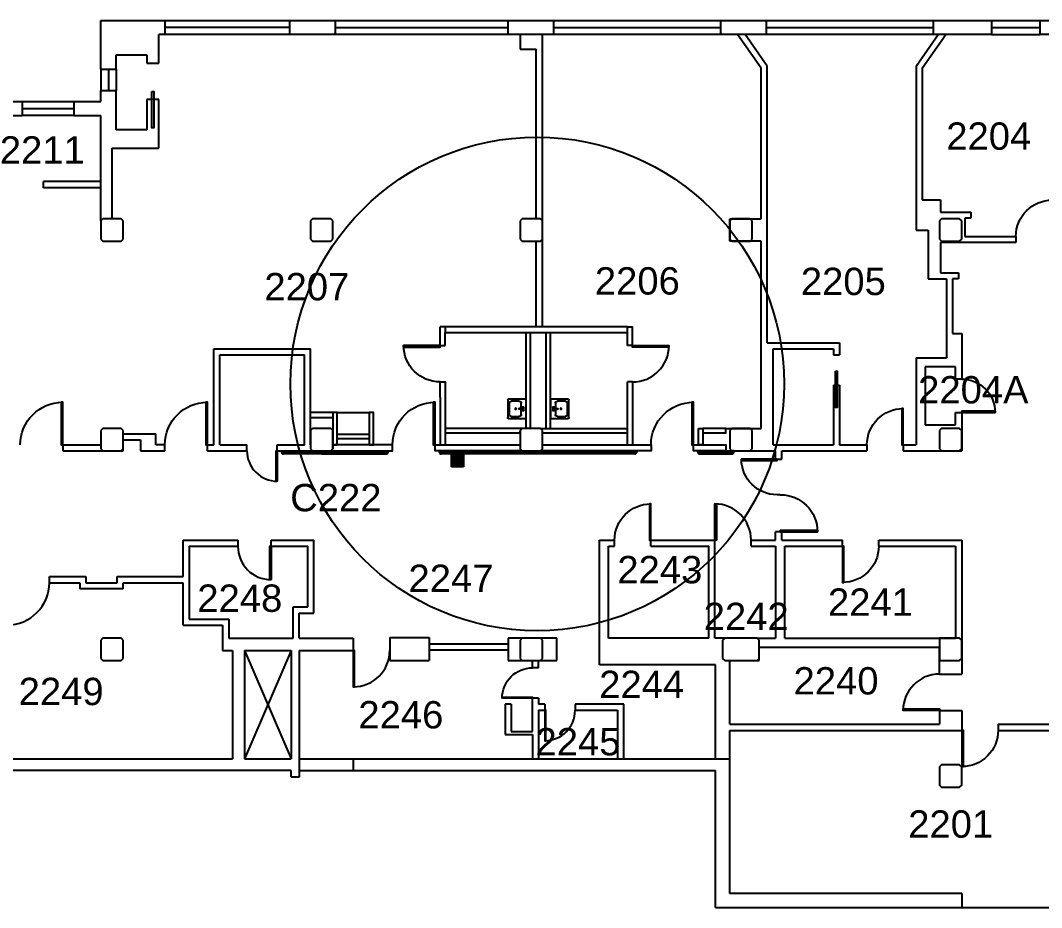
# Model space of a CAD drawing. Header units: inches. Extents: x -281 to 5521, y -151 to 3105.
# Drawn here: x 1884 to 2892, y 1474 to 2350 of the extents above; entities that cross this region are included whole.
import ezdxf

# ---------------------------------------------------------------- set-up
doc = ezdxf.new("R2010")
doc.units = ezdxf.units.IN
doc.header["$LTSCALE"] = 48
doc.header["$MEASUREMENT"] = 0
doc.layers.get('0').update_dxf_attribs({"linetype": 'CONTINUOUS'})
for name, color, linetype in [('A-ANNO-RNUM', 4, 'CONTINUOUS'), ('A-Cols-Exst', 43, 'CONTINUOUS'), ('A-DOOR', 2, 'CONTINUOUS'), ('A-FLOR-HRAL', 1, 'CONTINUOUS'), ('A-FLOR-PFIX', 2, 'CONTINUOUS'), ('A-GLAZ', 2, 'CONTINUOUS'), ('A-GLAZ-SILL', 1, 'CONTINUOUS'), ('A-SHAFT', 1, 'CONTINUOUS'), ('A-WALL-FULL', 6, 'CONTINUOUS'), ('A-Wall-New', 3, 'CONTINUOUS'), ('S-COLS', 5, 'CONTINUOUS'), ('X-MEDGAS', 5, 'CONTINUOUS')]:
    doc.layers.add(name, color=color, linetype=linetype)
doc.styles.add('ARIAL', font='arial.ttf')

# ---------------------------------------------------------------- blocks, each defined once
blk = doc.blocks.new('FIREPULL')
at = {"layer": 'X-MEDGAS'}
for p, q in [((-5.9, 0), (-5.9, 11.8)), ((-5.9, 11.8), (5.9, 11.8)), ((-5.9, 0), (-5.9, 11.8)), ((-5.9, 0), (-5.9, 11.8)), ((-5.8, 0), (-5.8, 11.8)), ((-5.8, 0), (-5.8, 11.8)), ((-5.8, 0), (-5.8, 11.8)), ((-5.7, 0), (-5.7, 11.8)), ((-5.7, 0), (-5.7, 11.8)), ((-5.7, 0), (-5.7, 11.8)), ((-5.7, 0), (-5.7, 11.8)), ((-5.6, 0), (-5.6, 11.8)), ((-5.6, 0), (-5.6, 11.8)), ((-5.6, 0), (-5.6, 11.8)), ((-5.5, 0), (-5.5, 11.8)), ((-5.5, 0), (-5.5, 11.8)), ((-5.5, 0), (-5.5, 11.8)), ((-5.4, 0), (-5.4, 11.8)), ((-5.4, 0), (-5.4, 11.8)), ((-5.4, 0), (-5.4, 11.8)), ((-5.3, 0), (-5.3, 11.8)), ((-5.3, 0), (-5.3, 11.8)), ((-5.3, 0), (-5.3, 11.8)), ((-5.2, 0), (-5.2, 11.8)), ((-5.2, 0), (-5.2, 11.8)), ((-5.2, 0), (-5.2, 11.8)), ((-5.2, 0), (-5.2, 11.8)), ((-5.1, 0), (-5.1, 11.8)), ((-5.1, 0), (-5.1, 11.8)), ((-5.1, 0), (-5.1, 11.8)), ((-5, 0), (-5, 11.8)), ((-5, 0), (-5, 11.8)), ((-5, 0), (-5, 11.8)), ((-4.9, 0), (-4.9, 11.8)), ((-4.9, 0), (-4.9, 11.8)), ((-4.9, 0), (-4.9, 11.8)), ((-4.8, 0), (-4.8, 11.8)), ((-4.8, 0), (-4.8, 11.8)), ((-4.8, 0), (-4.8, 11.8)), ((-4.7, 0), (-4.7, 11.8)), ((-4.7, 0), (-4.7, 11.8)), ((-4.7, 0), (-4.7, 11.8)), ((-4.7, 0), (-4.7, 11.8)), ((-4.6, 0), (-4.6, 11.8)), ((-4.6, 0), (-4.6, 11.8)), ((-4.6, 0), (-4.6, 11.8)), ((-4.5, 0), (-4.5, 11.8)), ((-4.5, 0), (-4.5, 11.8)), ((-4.5, 0), (-4.5, 11.8)), ((-4.4, 0), (-4.4, 11.8)), ((-4.4, 0), (-4.4, 11.8)), ((-4.4, 0), (-4.4, 11.8)), ((-4.3, 0), (-4.3, 11.8)), ((-4.3, 0), (-4.3, 11.8)), ((-4.3, 0), (-4.3, 11.8)), ((-4.2, 0), (-4.2, 11.8)), ((-4.2, 0), (-4.2, 11.8)), ((-4.2, 0), (-4.2, 11.8)), ((-4.2, 0), (-4.2, 11.8)), ((-4.1, 0), (-4.1, 11.8)), ((-4.1, 0), (-4.1, 11.8)), ((-4.1, 0), (-4.1, 11.8)), ((-4, 0), (-4, 11.8)), ((-4, 0), (-4, 11.8)), ((-4, 0), (-4, 11.8)), ((-3.9, 0), (-3.9, 11.8)), ((-3.9, 0), (-3.9, 11.8)), ((-3.9, 0), (-3.9, 11.8)), ((-3.8, 0), (-3.8, 11.8)), ((-3.8, 0), (-3.8, 11.8)), ((-3.8, 0), (-3.8, 11.8)), ((-3.7, 0), (-3.7, 11.8)), ((-3.7, 0), (-3.7, 11.8)), ((-3.7, 0), (-3.7, 11.8)), ((-3.7, 0), (-3.7, 11.8)), ((-3.6, 0), (-3.6, 11.8)), ((-3.6, 0), (-3.6, 11.8)), ((-3.6, 0), (-3.6, 11.8)), ((-3.5, 0), (-3.5, 11.8)), ((-3.5, 0), (-3.5, 11.8)), ((-3.5, 0), (-3.5, 11.8)), ((-3.4, 0), (-3.4, 11.8)), ((-3.4, 0), (-3.4, 11.8)), ((-3.4, 0), (-3.4, 11.8)), ((-3.3, 0), (-3.3, 11.8)), ((-3.3, 0), (-3.3, 11.8)), ((-3.3, 0), (-3.3, 11.8)), ((-3.2, 0), (-3.2, 11.8)), ((-3.2, 0), (-3.2, 11.8)), ((-3.2, 0), (-3.2, 11.8)), ((-3.2, 0), (-3.2, 11.8)), ((-3.1, 0), (-3.1, 11.8)), ((-3.1, 0), (-3.1, 11.8)), ((-3.1, 0), (-3.1, 11.8)), ((-3, 0), (-3, 11.8)), ((-3, 0), (-3, 11.8)), ((-3, 0), (-3, 11.8)), ((-2.9, 0), (-2.9, 11.8)), ((-2.9, 0), (-2.9, 11.8)), ((-2.9, 0), (-2.9, 11.8)), ((-2.8, 0), (-2.8, 11.8)), ((-2.8, 0), (-2.8, 11.8)), ((-2.8, 0), (-2.8, 11.8)), ((-2.7, 0), (-2.7, 11.8)), ((-2.7, 0), (-2.7, 11.8)), ((-2.7, 0), (-2.7, 11.8)), ((-2.7, 0), (-2.7, 11.8)), ((-2.6, 0), (-2.6, 11.8)), ((-2.6, 0), (-2.6, 11.8)), ((-2.6, 0), (-2.6, 11.8)), ((-2.5, 0), (-2.5, 11.8)), ((-2.5, 0), (-2.5, 11.8)), ((-2.5, 0), (-2.5, 11.8)), ((-2.4, 0), (-2.4, 11.8)), ((-2.4, 0), (-2.4, 11.8)), ((-2.4, 0), (-2.4, 11.8)), ((-2.3, 0), (-2.3, 11.8)), ((-2.3, 0), (-2.3, 11.8)), ((-2.3, 0), (-2.3, 11.8)), ((-2.2, 0), (-2.2, 11.8)), ((-2.2, 0), (-2.2, 11.8)), ((-2.2, 0), (-2.2, 11.8)), ((-2.2, 0), (-2.2, 11.8)), ((-2.1, 0), (-2.1, 11.8)), ((-2.1, 0), (-2.1, 11.8)), ((-2.1, 0), (-2.1, 11.8)), ((-2, 0), (-2, 11.8)), ((-2, 0), (-2, 11.8)), ((-2, 0), (-2, 11.8)), ((-1.9, 0), (-1.9, 11.8)), ((-1.9, 0), (-1.9, 11.8)), ((-1.9, 0), (-1.9, 11.8)), ((-1.8, 0), (-1.8, 11.8)), ((-1.8, 0), (-1.8, 11.8)), ((-1.8, 0), (-1.8, 11.8)), ((-1.7, 0), (-1.7, 11.8)), ((-1.7, 0), (-1.7, 11.8)), ((-1.7, 0), (-1.7, 11.8)), ((-1.7, 0), (-1.7, 11.8)), ((-1.6, 0), (-1.6, 11.8)), ((-1.6, 0), (-1.6, 11.8)), ((-1.6, 0), (-1.6, 11.8)), ((-1.5, 0), (-1.5, 11.8)), ((-1.5, 0), (-1.5, 11.8)), ((-1.5, 0), (-1.5, 11.8)), ((-1.4, 0), (-1.4, 11.8)), ((-1.4, 0), (-1.4, 11.8)), ((-1.4, 0), (-1.4, 11.8)), ((-1.3, 0), (-1.3, 11.8)), ((-1.3, 0), (-1.3, 11.8)), ((-1.3, 0), (-1.3, 11.8)), ((-1.2, 0), (-1.2, 11.8)), ((-1.2, 0), (-1.2, 11.8)), ((-1.2, 0), (-1.2, 11.8)), ((-1.2, 0), (-1.2, 11.8)), ((-1.1, 0), (-1.1, 11.8)), ((-1.1, 0), (-1.1, 11.8)), ((-1.1, 0), (-1.1, 11.8)), ((-1, 0), (-1, 11.8)), ((-1, 0), (-1, 11.8)), ((-1, 0), (-1, 11.8)), ((-0.9, 0), (-0.9, 11.8)), ((-0.9, 0), (-0.9, 11.8)), ((-0.9, 0), (-0.9, 11.8)), ((-0.8, 0), (-0.8, 11.8)), ((-0.8, 0), (-0.8, 11.8)), ((-0.8, 0), (-0.8, 11.8)), ((-0.7, 0), (-0.7, 11.8)), ((-0.7, 0), (-0.7, 11.8)), ((-0.7, 0), (-0.7, 11.8)), ((-0.7, 0), (-0.7, 11.8)), ((-0.6, 0), (-0.6, 11.8)), ((-0.6, 0), (-0.6, 11.8)), ((-0.6, 0), (-0.6, 11.8)), ((-0.5, 0), (-0.5, 11.8)), ((-0.5, 0), (-0.5, 11.8)), ((-0.5, 0), (-0.5, 11.8)), ((-0.4, 0), (-0.4, 11.8)), ((-0.4, 0), (-0.4, 11.8)), ((-0.4, 0), (-0.4, 11.8)), ((-0.3, 0), (-0.3, 11.8)), ((-0.3, 0), (-0.3, 11.8)), ((-0.3, 0), (-0.3, 11.8)), ((-0.2, 0), (-0.2, 11.8)), ((-0.2, 0), (-0.2, 11.8)), ((-0.2, 0), (-0.2, 11.8)), ((-0.2, 0), (-0.2, 11.8)), ((-0.1, 0), (-0.1, 11.8)), ((-0.1, 0), (-0.1, 11.8)), ((-0.1, 0), (-0.1, 11.8)), ((0, 0), (0, 11.8)), ((0, 0), (0, 11.8)), ((0, 0), (0, 11.8)), ((0.1, 0), (0.1, 11.8)), ((0.1, 0), (0.1, 11.8)), ((0.1, 0), (0.1, 11.8)), ((0.2, 0), (0.2, 11.8)), ((0.2, 0), (0.2, 11.8)), ((0.2, 0), (0.2, 11.8)), ((0.3, 0), (0.3, 11.8)), ((0.3, 0), (0.3, 11.8)), ((0.3, 0), (0.3, 11.8)), ((0.3, 0), (0.3, 11.8)), ((0.4, 0), (0.4, 11.8)), ((0.4, 0), (0.4, 11.8)), ((0.4, 0), (0.4, 11.8)), ((0.5, 0), (0.5, 11.8)), ((0.5, 0), (0.5, 11.8)), ((0.5, 0), (0.5, 11.8)), ((0.6, 0), (0.6, 11.8)), ((0.6, 0), (0.6, 11.8)), ((0.6, 0), (0.6, 11.8)), ((0.7, 0), (0.7, 11.8)), ((0.7, 0), (0.7, 11.8)), ((0.7, 0), (0.7, 11.8)), ((0.8, 0), (0.8, 11.8)), ((0.8, 0), (0.8, 11.8)), ((0.8, 0), (0.8, 11.8)), ((0.8, 0), (0.8, 11.8)), ((0.9, 0), (0.9, 11.8)), ((0.9, 0), (0.9, 11.8)), ((0.9, 0), (0.9, 11.8)), ((1, 0), (1, 11.8)), ((1, 0), (1, 11.8)), ((1, 0), (1, 11.8)), ((1.1, 0), (1.1, 11.8)), ((1.1, 0), (1.1, 11.8)), ((1.1, 0), (1.1, 11.8)), ((1.2, 0), (1.2, 11.8)), ((1.2, 0), (1.2, 11.8)), ((1.2, 0), (1.2, 11.8)), ((1.3, 0), (1.3, 11.8)), ((1.3, 0), (1.3, 11.8)), ((1.3, 0), (1.3, 11.8)), ((1.3, 0), (1.3, 11.8)), ((1.4, 0), (1.4, 11.8)), ((1.4, 0), (1.4, 11.8)), ((1.4, 0), (1.4, 11.8)), ((1.5, 0), (1.5, 11.8)), ((1.5, 0), (1.5, 11.8)), ((1.5, 0), (1.5, 11.8)), ((1.6, 0), (1.6, 11.8)), ((1.6, 0), (1.6, 11.8)), ((1.6, 0), (1.6, 11.8)), ((1.7, 0), (1.7, 11.8)), ((1.7, 0), (1.7, 11.8)), ((1.7, 0), (1.7, 11.8)), ((1.8, 0), (1.8, 11.8)), ((1.8, 0), (1.8, 11.8)), ((1.8, 0), (1.8, 11.8)), ((1.8, 0), (1.8, 11.8)), ((1.9, 0), (1.9, 11.8)), ((1.9, 0), (1.9, 11.8)), ((1.9, 0), (1.9, 11.8)), ((2, 0), (2, 11.8)), ((2, 0), (2, 11.8)), ((2, 0), (2, 11.8)), ((2.1, 0), (2.1, 11.8)), ((2.1, 0), (2.1, 11.8)), ((2.1, 0), (2.1, 11.8)), ((2.2, 0), (2.2, 11.8)), ((2.2, 0), (2.2, 11.8)), ((2.2, 0), (2.2, 11.8)), ((2.3, 0), (2.3, 11.8)), ((2.3, 0), (2.3, 11.8)), ((2.3, 0), (2.3, 11.8)), ((2.3, 0), (2.3, 11.8)), ((2.4, 0), (2.4, 11.8)), ((2.4, 0), (2.4, 11.8)), ((2.4, 0), (2.4, 11.8)), ((2.5, 0), (2.5, 11.8)), ((2.5, 0), (2.5, 11.8)), ((2.5, 0), (2.5, 11.8)), ((2.6, 0), (2.6, 11.8)), ((2.6, 0), (2.6, 11.8)), ((2.6, 0), (2.6, 11.8)), ((2.7, 0), (2.7, 11.8)), ((2.7, 0), (2.7, 11.8)), ((2.7, 0), (2.7, 11.8)), ((2.8, 0), (2.8, 11.8)), ((2.8, 0), (2.8, 11.8)), ((2.8, 0), (2.8, 11.8)), ((2.8, 0), (2.8, 11.8)), ((2.9, 0), (2.9, 11.8)), ((2.9, 0), (2.9, 11.8)), ((2.9, 0), (2.9, 11.8)), ((3, 0), (3, 11.8)), ((3, 0), (3, 11.8)), ((3, 0), (3, 11.8)), ((3.1, 0), (3.1, 11.8)), ((3.1, 0), (3.1, 11.8)), ((3.1, 0), (3.1, 11.8)), ((3.2, 0), (3.2, 11.8)), ((3.2, 0), (3.2, 11.8)), ((3.2, 0), (3.2, 11.8)), ((3.3, 0), (3.3, 11.8)), ((3.3, 0), (3.3, 11.8)), ((3.3, 0), (3.3, 11.8)), ((3.3, 0), (3.3, 11.8)), ((3.4, 0), (3.4, 11.8)), ((3.4, 0), (3.4, 11.8)), ((3.4, 0), (3.4, 11.8)), ((3.5, 0), (3.5, 11.8)), ((3.5, 0), (3.5, 11.8)), ((3.5, 0), (3.5, 11.8)), ((3.6, 0), (3.6, 11.8)), ((3.6, 0), (3.6, 11.8)), ((3.6, 0), (3.6, 11.8)), ((3.7, 0), (3.7, 11.8)), ((3.7, 0), (3.7, 11.8)), ((3.7, 0), (3.7, 11.8)), ((3.8, 0), (3.8, 11.8)), ((3.8, 0), (3.8, 11.8)), ((3.8, 0), (3.8, 11.8)), ((3.8, 0), (3.8, 11.8)), ((3.9, 0), (3.9, 11.8)), ((3.9, 0), (3.9, 11.8)), ((3.9, 0), (3.9, 11.8)), ((4, 0), (4, 11.8)), ((4, 0), (4, 11.8)), ((4, 0), (4, 11.8)), ((4.1, 0), (4.1, 11.8)), ((4.1, 0), (4.1, 11.8)), ((4.1, 0), (4.1, 11.8)), ((4.2, 0), (4.2, 11.8)), ((4.2, 0), (4.2, 11.8)), ((4.2, 0), (4.2, 11.8)), ((4.3, 0), (4.3, 11.8)), ((4.3, 0), (4.3, 11.8)), ((4.3, 0), (4.3, 11.8)), ((4.3, 0), (4.3, 11.8)), ((4.4, 0), (4.4, 11.8)), ((4.4, 0), (4.4, 11.8)), ((4.4, 0), (4.4, 11.8)), ((4.5, 0), (4.5, 11.8)), ((4.5, 0), (4.5, 11.8)), ((4.5, 0), (4.5, 11.8)), ((4.6, 0), (4.6, 11.8)), ((4.6, 0), (4.6, 11.8)), ((4.6, 0), (4.6, 11.8)), ((4.7, 0), (4.7, 11.8)), ((4.7, 0), (4.7, 11.8)), ((4.7, 0), (4.7, 11.8)), ((4.8, 0), (4.8, 11.8)), ((4.8, 0), (4.8, 11.8)), ((4.8, 0), (4.8, 11.8)), ((4.8, 0), (4.8, 11.8)), ((4.9, 0), (4.9, 11.8)), ((4.9, 0), (4.9, 11.8)), ((4.9, 0), (4.9, 11.8)), ((5, 0), (5, 11.8)), ((5, 0), (5, 11.8)), ((5, 0), (5, 11.8)), ((5.1, 0), (5.1, 11.8)), ((5.1, 0), (5.1, 11.8)), ((5.1, 0), (5.1, 11.8)), ((5.2, 0), (5.2, 11.8)), ((5.2, 0), (5.2, 11.8)), ((5.2, 0), (5.2, 11.8)), ((5.3, 0), (5.3, 11.8)), ((5.3, 0), (5.3, 11.8)), ((5.3, 0), (5.3, 11.8)), ((5.3, 0), (5.3, 11.8)), ((5.4, 0), (5.4, 11.8)), ((5.4, 0), (5.4, 11.8)), ((5.4, 0), (5.4, 11.8)), ((5.5, 0), (5.5, 11.8)), ((5.5, 0), (5.5, 11.8)), ((5.5, 0), (5.5, 11.8)), ((5.6, 0), (5.6, 11.8)), ((5.6, 0), (5.6, 11.8)), ((5.6, 0), (5.6, 11.8)), ((5.7, 0), (5.7, 11.8)), ((5.7, 0), (5.7, 11.8)), ((5.7, 0), (5.7, 11.8)), ((5.8, 0), (5.8, 11.8)), ((5.8, 0), (5.8, 11.8)), ((5.8, 0), (5.8, 11.8)), ((5.8, 0), (5.8, 11.8)), ((5.9, 11.8), (5.9, 0)), ((5.9, 0), (5.9, 11.8)), ((5.9, 0), (-5.9, 0))]:
    blk.add_line(p, q, dxfattribs=at)
blk = doc.blocks.new('*U160')
for p, q in [((0, 0), (0, 0)), ((-42, 0), (-42, 0))]:
    blk.add_line(p, q)
blk.add_lwpolyline([(0, 0), (0, -42), (-1.75, -42), (-1.75, 0)], close=True)
blk.add_arc((0, 0), 42, 180, 270)
blk = doc.blocks.new('*U164')
for p, q in [((0, 0), (0, 0)), ((48, 0), (48, 0))]:
    blk.add_line(p, q)
blk.add_lwpolyline([(0, 0), (0, -48), (1.75, -48), (1.75, 0)], close=True)
blk.add_arc((0, 0), 48, 270, 0)
blk = doc.blocks.new('*U152')
for p, q in [((0, 0), (0, 0)), ((-44, 0), (-44, 0))]:
    blk.add_line(p, q)
blk.add_lwpolyline([(0, 0), (0, -44), (-1.75, -44), (-1.75, 0)], close=True)
blk.add_arc((0, 0), 44, 180, 270)
blk = doc.blocks.new('*U151')
for p, q in [((0, 0), (0, 0)), ((-46, 0), (-46, 0))]:
    blk.add_line(p, q)
blk.add_lwpolyline([(0, 0), (0, -46), (-1.75, -46), (-1.75, 0)], close=True)
blk.add_arc((0, 0), 46, 180, 270)
blk = doc.blocks.new('*U222')
for p, q in [((0, 0), (0, 0)), ((-42, 0), (-42, 0))]:
    blk.add_line(p, q)
blk.add_lwpolyline([(0, 0), (0, -42), (-1.75, -42), (-1.75, 0)], close=True)
blk.add_arc((0, 0), 42, 180, 270)
blk = doc.blocks.new('*U223')
for p, q in [((0, 0), (0, 0)), ((-36, 0), (-36, 0))]:
    blk.add_line(p, q)
blk.add_lwpolyline([(0, 0), (0, -36), (-1.75, -36), (-1.75, 0)], close=True)
blk.add_arc((0, 0), 36, 180, 270)
blk = doc.blocks.new('*U224')
for p, q in [((0, 0), (0, 0)), ((-36, 0), (-36, 0))]:
    blk.add_line(p, q)
blk.add_lwpolyline([(0, 0), (0, -36), (-1.75, -36), (-1.75, 0)], close=True)
blk.add_arc((0, 0), 36, 180, 270)
blk = doc.blocks.new('*U225')
for p, q in [((0, 0), (0, 0)), ((-42, 0), (-42, 0))]:
    blk.add_line(p, q)
blk.add_lwpolyline([(0, 0), (0, -42), (-1.75, -42), (-1.75, 0)], close=True)
blk.add_arc((0, 0), 42, 180, 270)
blk = doc.blocks.new('sink 19 x19 touchless faucet')
for p, q in [((-9.5, -17.3), (-9.5, 0)), ((-9.5, 0), (9.5, 0)), ((-9.5, -1.2), (-9.5, 0)), ((-9, 0), (9, 0)), ((9.5, 0), (9.5, -17.3)), ((9.5, 0), (9.5, -1.2)), ((-7.5, -14.8), (-7.5, -6.8)), ((-5.5, -4.8), (5.5, -4.8)), ((-1.3, -2.4), (1.3, -2.4)), ((-1.3, -4.4), (-0.3, -4.8)), ((-0.9, -3.4), (0.9, -3.4)), ((-0.3, -3.4), (-0.3, -6.9)), ((0, -4.3), (0, -2.6)), ((0.3, -3.4), (0.3, -6.9)), ((1.3, -4.4), (0.3, -4.8)), ((7.5, -6.8), (7.5, -14.8)), ((8.5, -18.2), (-8.5, -18.2)), ((5.5, -16.7), (-5.5, -16.7))]:
    blk.add_line(p, q)
blk.add_circle((0, -10.4), 0.5)
for centre, radius, start, end in [((-5.5, -6.8), 2, 90, 180), ((-1, -3.4), 1.06, 108.654, 251.346), ((0, -3.4), 0.671, 300.4511, 239.5489), ((0, -3.4), 0.34, 360, 180), ((0, -6.9), 0.34, 180, 360), ((1, -3.4), 1.06, 288.654, 71.346), ((5.5, -6.8), 2, 0, 90), ((-8.5, -17.3), 1, 180, 270), ((-5.5, -14.8), 2, 180, 270), ((5.5, -14.8), 2, 270, 0), ((8.5, -17.3), 1, 270, 0)]:
    blk.add_arc(centre, radius, start, end)

msp = doc.modelspace()

# ---------------------------------------------------------------- linework, layer by layer
msp.add_circle((2394.4, 1990.6), 243.7)
at = {"layer": 'A-Cols-Exst'}
for p, q in [((2379.5, 1946.5), (2377.5, 1944.5)), ((2397.5, 1946.5), (2379.5, 1946.5)), ((2377.5, 1944.5), (2377.5, 1926.5)), ((2377.5, 1926.5), (2379.5, 1924.5)), ((2377.5, 1926.5), (2379.5, 1924.5)), ((2397.5, 1924.5), (2399.5, 1926.5)), ((2397.5, 1924.5), (2399.5, 1926.5)), ((2379.5, 1924.5), (2397.5, 1924.5))]:
    msp.add_line(p, q, dxfattribs=at)
at = {"layer": 'A-DOOR'}
msp.add_line((2634.4, 1881.2), (2631.2, 1881.2), dxfattribs=at)
for points in [[(2013.9, 2279.3), (2015.7, 2279.3), (2015.7, 2243.3), (2013.9, 2243.3)], [(2688.9, 2003.3), (2690.7, 2003.3), (2690.7, 1967.3), (2688.9, 1967.3)]]:
    msp.add_lwpolyline(points, close=True, dxfattribs=at)
at = {"layer": 'A-FLOR-HRAL'}
for p, q in [((2141.8, 1924.5), (2141.8, 1923.5)), ((2143.3, 1924.5), (2143.3, 1923.7)), ((2181.5, 1921.5), (2143.8, 1921.5)), ((2181.5, 1923), (2144, 1923)), ((2245.2, 1923), (2181.5, 1923)), ((2181.5, 1921.5), (2245.5, 1921.5)), ((2246, 1923.7), (2246, 1924.5)), ((2246, 1924.5), (2247.5, 1924.5)), ((2247.5, 1924.5), (2247.5, 1923.5)), ((2297.5, 1924.5), (2297.5, 1923.5)), ((2299, 1923.7), (2299, 1924.5)), ((2490.8, 1921.5), (2299.5, 1921.5)), ((2490.5, 1923), (2299.7, 1923)), ((2491.3, 1923.7), (2491.3, 1924.5)), ((2491.3, 1924.5), (2492.8, 1924.5)), ((2492.8, 1924.5), (2492.8, 1923.5)), ((2552.8, 1924.5), (2552.8, 1923.5)), ((2552.8, 1924.5), (2554.3, 1924.5)), ((2554.3, 1923.7), (2554.3, 1924.5)), ((2554.8, 1921.5), (2586.8, 1921.5)), ((2555, 1923), (2586.5, 1923)), ((2587.3, 1923.7), (2587.3, 1924.5)), ((2588.8, 1924.5), (2587.3, 1924.5)), ((2588.8, 1924.5), (2588.8, 1923.5))]:
    msp.add_line(p, q, dxfattribs=at)
for centre, radius, start, end in [((2143.8, 1923.5), 2, 180, 270), ((2144, 1923.7), 0.75, 180, 270), ((2245.2, 1923.7), 0.75, 270, 0), ((2245.5, 1923.5), 2, 270, 0), ((2299.5, 1923.5), 2, 180, 270), ((2299.7, 1923.7), 0.75, 180, 270), ((2490.5, 1923.7), 0.75, 270, 0), ((2490.8, 1923.5), 2, 270, 0), ((2554.8, 1923.5), 2, 180, 270), ((2555, 1923.7), 0.75, 180, 270), ((2586.5, 1923.7), 0.75, 270, 0), ((2586.8, 1923.5), 2, 270, 0)]:
    msp.add_arc(centre, radius, start, end, dxfattribs=at)
at = {"layer": 'A-GLAZ'}
for p, q in [((2149.8, 2342.5), (2026.8, 2342.5)), ((2194.8, 2342.5), (2365.4, 2342.5)), ((2410.4, 2342.5), (2575.4, 2342.5)), ((2620.4, 2342.5), (2785.4, 2342.5)), ((2842.8, 2342.5), (2890.8, 2342.5)), ((1971.1, 2301.3), (1971.1, 2280.3)), ((1885.8, 2262.5), (1936.8, 2262.5))]:
    msp.add_line(p, q, dxfattribs=at)
at = {"layer": 'A-GLAZ-SILL'}
for p, q in [((2026.8, 2349.5), (2149.8, 2349.5)), ((2194.8, 2349.5), (2365.4, 2349.5)), ((2410.4, 2349.5), (2575.4, 2349.5)), ((2620.4, 2349.5), (2785.4, 2349.5)), ((2842.8, 2349.5), (2890.8, 2349.5)), ((2149.8, 2335.5), (2026.8, 2335.5)), ((2365.4, 2335.5), (2194.8, 2335.5)), ((2575.4, 2335.5), (2410.4, 2335.5)), ((2785.4, 2335.5), (2620.4, 2335.5)), ((2842.8, 2335.5), (2890.8, 2335.5)), ((1963.5, 2301.3), (1963.5, 2280.3)), ((1978.8, 2301.3), (1978.8, 2280.3)), ((1885.8, 2269.5), (1936.8, 2269.5)), ((1936.8, 2255.5), (1885.8, 2255.5))]:
    msp.add_line(p, q, dxfattribs=at)
at = {"layer": 'A-SHAFT'}
for p, q in [((2151.5, 1727.5), (2105.5, 1620.5)), ((2105.5, 1727.5), (2151.5, 1620.5))]:
    msp.add_line(p, q, dxfattribs=at)
at = {"layer": 'A-WALL-FULL'}
for p, q in [((1963.5, 2349.5), (2026.8, 2349.5)), ((1963.5, 2301.3), (1963.5, 2349.5)), ((2026.8, 2349.5), (2026.8, 2335.5)), ((2149.8, 2349.5), (2149.8, 2335.5)), ((2149.8, 2349.5), (2194.8, 2349.5)), ((2194.8, 2349.5), (2194.8, 2335.5)), ((2365.4, 2349.5), (2365.4, 2335.5)), ((2365.4, 2349.5), (2410.4, 2349.5)), ((2410.4, 2349.5), (2410.4, 2335.5)), ((2575.4, 2349.5), (2575.4, 2335.5)), ((2575.4, 2349.5), (2620.4, 2349.5)), ((2620.4, 2349.5), (2620.4, 2335.5)), ((2785.4, 2349.5), (2785.4, 2335.5)), ((2785.4, 2349.5), (2842.8, 2349.5)), ((2842.8, 2349.5), (2842.8, 2335.5)), ((2890.8, 2349.5), (2890.8, 2335.5)), ((2890.8, 2349.5), (2974.8, 2349.5)), ((2026.8, 2335.5), (2020.8, 2335.5)), ((2020.8, 2307.3), (2020.8, 2335.5)), ((2194.8, 2335.5), (2149.8, 2335.5)), ((2410.4, 2335.5), (2365.4, 2335.5)), ((2377.5, 2335.5), (2377.5, 2321)), ((2399.5, 2046.8), (2399.5, 2335.5)), ((2620.4, 2335.5), (2575.4, 2335.5)), ((2615.5, 2302.4), (2592.3, 2335.5)), ((2621.5, 2304.3), (2599.6, 2335.5)), ((2768.5, 2304.3), (2790.4, 2335.5)), ((2774.5, 2302.4), (2797.7, 2335.5)), ((2842.8, 2335.5), (2785.4, 2335.5)), ((2910.5, 2335.5), (2890.8, 2335.5)), ((2377.5, 2321), (2393.5, 2321)), ((2393.5, 2153.5), (2393.5, 2321)), ((1978.8, 2315.5), (2008.8, 2315.5)), ((1978.8, 2301.3), (1978.8, 2315.5)), ((2008.8, 2315.5), (2008.8, 2307.3)), ((1963.5, 2301.3), (1978.8, 2301.3)), ((2008.8, 2307.3), (2020.8, 2307.3)), ((2615.5, 2153.5), (2615.5, 2302.4)), ((2621.5, 2031.3), (2621.5, 2304.3)), ((2768.5, 2304.3), (2768.5, 2142.3)), ((2774.5, 2302.4), (2774.5, 2172.3)), ((1963.5, 2269.5), (1963.5, 2280.3)), ((1963.5, 2280.3), (1978.8, 2280.3)), ((1978.8, 2241.3), (1978.8, 2280.3)), ((1813.8, 2269.5), (1885.8, 2269.5)), ((1885.8, 2269.5), (1885.8, 2255.5)), ((1936.8, 2269.5), (1936.8, 2255.5)), ((1936.8, 2269.5), (1963.5, 2269.5)), ((2020.8, 2271.3), (2008.8, 2271.3)), ((2008.8, 2271.3), (2008.8, 2241.3)), ((2020.8, 2223.5), (2020.8, 2271.3)), ((1813.8, 2255.5), (1885.8, 2255.5)), ((1936.8, 2255.5), (1963.5, 2255.5)), ((1963.5, 2151.5), (1963.5, 2255.5)), ((2008.8, 2241.3), (1978.8, 2241.3)), ((1974.5, 2223.5), (1974.5, 2153.5)), ((1974.5, 2223.5), (2020.8, 2223.5)), ((1963.5, 2190.3), (1906.8, 2190.3)), ((1906.8, 2184.3), (1906.8, 2190.3)), ((1963.5, 2184.3), (1906.8, 2184.3)), ((2774.5, 2172.3), (2792.5, 2172.3)), ((2792.5, 2172.3), (2792.5, 2160.3)), ((2792.5, 2160.3), (2822.5, 2160.3)), ((2822.5, 2160.3), (2822.5, 2154.3)), ((2584.5, 2131.5), (2584.5, 2153.5)), ((2584.5, 2153.5), (2615.5, 2153.5)), ((2822.5, 2154.3), (2816.5, 2154.3)), ((2816.5, 2154.3), (2816.5, 2136.3)), ((2768.5, 2142.3), (2780.5, 2142.3)), ((2780.5, 2142.3), (2780.5, 2094.3)), ((2393.5, 2046.8), (2393.5, 2131.5)), ((2615.5, 2131.5), (2584.5, 2131.5)), ((2615.5, 1946.5), (2615.5, 2131.5)), ((2867, 2130.3), (2792.5, 2130.3)), ((2792.5, 2130.3), (2792.5, 2100.3)), ((2816.5, 2136.3), (2867, 2136.3)), ((2867, 2136.3), (2867, 2130.3)), ((2792.5, 2100.3), (2810.5, 2100.3)), ((2810.5, 2100.3), (2810.5, 2094.3)), ((2780.5, 2094.3), (2798.5, 2094.3)), ((2798.5, 2094.3), (2798.5, 2016.3)), ((2810.5, 2094.3), (2804.5, 2094.3)), ((2804.5, 2094.3), (2804.5, 2040.3)), ((2303.5, 2046.8), (2298.5, 2046.8)), ((2298.5, 2028.5), (2298.5, 2046.8)), ((2483.5, 2046.8), (2488.5, 2046.8)), ((2488.5, 2028.5), (2488.5, 2046.8)), ((2303.5, 2028.5), (2303.5, 2041.5)), ((2383.5, 1946.5), (2383.5, 2041.5)), ((2387.8, 1946.5), (2387.8, 2041.5)), ((2403.3, 1946.5), (2403.3, 2041.5)), ((2407.5, 1946.5), (2407.5, 2041.5)), ((2483.5, 2028.5), (2483.5, 2041.5)), ((2804.5, 2040.3), (2813.5, 2040.3)), ((2813.5, 2040.3), (2813.5, 1995.3)), ((2298.5, 2028.5), (2303.5, 2028.5)), ((2488.5, 2028.5), (2483.5, 2028.5)), ((2621.5, 2031.3), (2692.8, 2031.3)), ((2692.8, 2031.3), (2692.8, 2019.3)), ((2075.1, 1930.5), (2075.1, 2025.3)), ((2075.1, 2025.3), (2170.5, 2025.3)), ((2081.1, 1930.5), (2081.1, 2019.3)), ((2081.1, 2019.3), (2164.5, 2019.3)), ((2164.5, 1930.5), (2164.5, 2019.3)), ((2170.5, 1930.5), (2170.5, 2025.3)), ((2627.5, 1930.5), (2627.5, 2025.3)), ((2627.5, 2025.3), (2686.8, 2025.3)), ((2686.8, 2025.3), (2686.8, 2019.3)), ((2686.8, 2019.3), (2692.8, 2019.3)), ((2768.5, 2016.3), (2798.5, 2016.3)), ((2768.5, 2016.3), (2768.5, 1930.5)), ((2807.5, 2007.3), (2777.5, 2007.3)), ((2777.5, 2007.3), (2777.5, 1950.3)), ((2807.5, 1995.3), (2807.5, 2007.3)), ((2483.5, 1930.5), (2483.5, 1992.5)), ((2488.5, 1992.5), (2483.5, 1992.5)), ((2488.5, 1992.5), (2488.5, 1930.5)), ((2686.8, 1989.3), (2692.8, 1989.3)), ((2686.8, 1989.3), (2686.8, 1930.5)), ((2692.8, 1989.3), (2692.8, 1930.5)), ((2813.5, 1995.3), (2807.5, 1995.3)), ((2298.5, 1977.5), (2298.5, 1930.5)), ((2303.5, 1977.5), (2303.5, 1930.5)), ((2196.8, 1962.5), (2228.5, 1962.5)), ((2807.5, 1950.3), (2807.5, 1962.3)), ((2807.5, 1962.3), (2813.5, 1962.3)), ((2813.5, 1962.3), (2813.5, 1924.5)), ((2379.5, 1946.5), (2303.5, 1946.5)), ((2379.5, 1946.5), (2377.5, 1944.5)), ((2397.5, 1946.5), (2379.5, 1946.5)), ((2399.5, 1944.5), (2397.5, 1946.5)), ((2399.5, 1944.5), (2397.5, 1946.5)), ((2399.5, 1944.5), (2397.5, 1946.5)), ((2397.5, 1946.5), (2483.5, 1946.5)), ((2580.5, 1946.5), (2615.5, 1946.5)), ((2777.5, 1950.3), (2807.5, 1950.3)), ((1985.5, 1941.3), (2017.8, 1941.3)), ((2017.8, 1930.5), (2017.8, 1941.3)), ((2228.5, 1940.5), (2196.8, 1940.5)), ((2228.5, 1936.2), (2196.8, 1936.2)), ((2303.5, 1942.2), (2377.5, 1942.2)), ((2377.5, 1944.5), (2377.5, 1926.5)), ((2399.5, 1926.5), (2399.5, 1944.5)), ((2399.5, 1942.2), (2483.5, 1942.2)), ((1926, 1930.5), (1926, 1924.5)), ((1926, 1930.5), (1963.5, 1930.5)), ((1985.5, 1935.3), (2002.8, 1935.3)), ((1985.5, 1924.5), (1985.5, 1935.3)), ((2002.8, 1935.3), (2002.8, 1924.5)), ((2026.8, 1930.5), (2017.8, 1930.5)), ((2026.8, 1924.5), (2026.8, 1930.5)), ((2068.8, 1924.5), (2068.8, 1930.5)), ((2068.8, 1930.5), (2075.1, 1930.5)), ((2081.1, 1930.5), (2107.8, 1930.5)), ((2107.8, 1924.5), (2107.8, 1930.5)), ((2137.8, 1924.5), (2137.8, 1930.5)), ((2137.8, 1930.5), (2164.5, 1930.5)), ((2627.5, 1930.5), (2686.8, 1930.5)), ((2692.8, 1930.5), (2720, 1930.5)), ((2720, 1930.5), (2720, 1924.5)), ((2755.8, 1930.5), (2755.8, 1924.5)), ((2755.8, 1930.5), (2768.5, 1930.5)), ((1926, 1924.5), (1985.5, 1924.5)), ((2002.8, 1924.5), (2026.8, 1924.5)), ((2068.8, 1924.5), (2107.8, 1924.5)), ((2137.8, 1924.5), (2172.5, 1924.5)), ((2379.5, 1924.5), (2397.5, 1924.5)), ((2575.8, 1924.5), (2629.8, 1924.5)), ((2629.8, 1916.3), (2629.8, 1924.5)), ((2629.8, 1916.3), (2635.8, 1916.3)), ((2635.8, 1916.3), (2635.8, 1924.5)), ((2635.8, 1924.5), (2720, 1924.5)), ((2755.8, 1924.5), (2813.5, 1924.5)), ((2044.8, 1836.3), (2098.8, 1836.3)), ((2044.8, 1800.3), (2044.8, 1836.3)), ((2098.8, 1836.3), (2098.8, 1830.3)), ((2131.8, 1830.3), (2131.8, 1836.3)), ((2131.8, 1836.3), (2173.8, 1836.3)), ((2173.8, 1764.3), (2173.8, 1836.3)), ((2455.8, 1713.3), (2455.8, 1836.3)), ((2455.8, 1836.3), (2470.8, 1836.3)), ((2470.8, 1830.3), (2470.8, 1836.3)), ((2506.6, 1830.3), (2506.6, 1836.3)), ((2506.6, 1836.3), (2569.8, 1836.3)), ((2569.8, 1739.5), (2569.8, 1836.3)), ((2605.8, 1830.3), (2605.8, 1836.3)), ((2605.8, 1836.3), (2629.8, 1836.3)), ((2629.8, 1836.3), (2629.8, 1844.4)), ((2635.8, 1844.4), (2629.8, 1844.4)), ((2635.8, 1836.3), (2635.8, 1844.4)), ((2635.8, 1836.3), (2695.8, 1836.3)), ((2695.8, 1830.3), (2695.8, 1836.3)), ((2731.6, 1830.3), (2731.6, 1836.3)), ((2731.6, 1836.3), (2813.5, 1836.3)), ((2813.5, 1836.3), (2813.5, 1704)), ((2050.8, 1830.3), (2098.8, 1830.3)), ((2050.8, 1830.3), (2050.8, 1758.3)), ((2131.8, 1830.3), (2167.8, 1830.3)), ((2167.8, 1770.3), (2167.8, 1830.3)), ((2464.8, 1739.5), (2464.8, 1830.3)), ((2464.8, 1830.3), (2470.8, 1830.3)), ((2506.6, 1830.3), (2563.8, 1830.3)), ((2563.8, 1739.5), (2563.8, 1830.3)), ((2605.8, 1830.3), (2629.8, 1830.3)), ((2629.8, 1830.3), (2629.8, 1739.5)), ((2638.8, 1739.5), (2638.8, 1830.3)), ((2638.8, 1830.3), (2695.8, 1830.3)), ((2731.6, 1830.3), (2807.5, 1830.3)), ((2807.5, 1830.3), (2807.5, 1739.5)), ((1912.8, 1794.3), (1912.8, 1800.3)), ((1912.8, 1800.3), (1948.8, 1800.3)), ((1948.8, 1800.3), (1948.8, 1794.3)), ((1979.5, 1800.3), (2044.8, 1800.3)), ((1979.5, 1794.3), (1979.5, 1800.3)), ((1912.8, 1794.3), (1942.8, 1794.3)), ((1942.8, 1794.3), (1942.8, 1788.3)), ((1985.5, 1788.3), (1942.8, 1788.3)), ((1948.8, 1794.3), (1979.5, 1794.3)), ((1985.5, 1788.3), (1985.5, 1794.3)), ((1985.5, 1794.3), (2044.8, 1794.3)), ((2044.8, 1752.3), (2044.8, 1794.3)), ((2153.5, 1739.5), (2153.5, 1770.3)), ((2153.5, 1770.3), (2167.8, 1770.3)), ((2050.8, 1758.3), (2089.8, 1758.3)), ((2089.8, 1758.3), (2089.8, 1739.5)), ((2159.5, 1739.5), (2159.5, 1764.3)), ((2159.5, 1764.3), (2173.8, 1764.3)), ((2044.8, 1752.3), (2083.8, 1752.3)), ((2083.8, 1752.3), (2083.8, 1727.5)), ((2089.8, 1739.5), (2153.5, 1739.5)), ((2093.5, 1738.5), (2093.5, 1739.5)), ((2159.5, 1739.5), (2212.8, 1739.5)), ((2212.8, 1739.5), (2212.8, 1727.5)), ((2248.8, 1740.3), (2248.8, 1717.5)), ((2248.8, 1740.3), (2287.8, 1740.3)), ((2287.8, 1740.3), (2287.8, 1717.5)), ((2413.8, 1739.5), (2365.8, 1739.5)), ((2365.8, 1739.5), (2365.8, 1717.5)), ((2413.8, 1717.5), (2413.8, 1739.5)), ((2563.8, 1739.5), (2464.8, 1739.5)), ((2579.5, 1739.5), (2569.8, 1739.5)), ((2611.5, 1739.5), (2629.8, 1739.5)), ((2638.8, 1739.5), (2807.5, 1739.5)), ((2083.8, 1727.5), (2093.5, 1727.5)), ((2093.5, 1727.5), (2093.5, 1620.5)), ((2105.5, 1727.5), (2105.5, 1620.5)), ((2105.5, 1727.5), (2151.5, 1727.5)), ((2151.5, 1727.5), (2151.5, 1620.5)), ((2159.5, 1727.5), (2159.5, 1602.3)), ((2159.5, 1727.5), (2212.8, 1727.5)), ((2287.8, 1734), (2365.8, 1734)), ((2287.8, 1728), (2365.8, 1728)), ((2613.5, 1717.5), (2613.5, 1730.5)), ((2613.5, 1730.5), (2791.5, 1730.5)), ((2791.5, 1704), (2791.5, 1730.5)), ((2248.8, 1717.5), (2287.8, 1717.5)), ((2365.8, 1717.5), (2389.8, 1717.5)), ((2389.8, 1710.3), (2389.8, 1717.5)), ((2395.8, 1710.3), (2395.8, 1717.5)), ((2395.8, 1717.5), (2413.8, 1717.5)), ((2584.5, 1717.5), (2613.5, 1717.5)), ((2584.5, 1654.5), (2584.5, 1717.5)), ((2395.8, 1710.3), (2389.8, 1710.3)), ((2570.5, 1713.3), (2455.8, 1713.3)), ((2570.5, 1620.5), (2570.5, 1713.3)), ((2791.5, 1704), (2813.5, 1704)), ((2368.8, 1674.3), (2362.8, 1674.3)), ((2362.8, 1674.3), (2362.8, 1644.3)), ((2368.8, 1674.3), (2368.8, 1647.3)), ((2395.8, 1680.3), (2389.8, 1680.3)), ((2389.8, 1647.3), (2389.8, 1680.3)), ((2395.8, 1680.3), (2395.8, 1674.3)), ((2401.8, 1674.3), (2395.8, 1674.3)), ((2401.8, 1674.3), (2401.8, 1668.3)), ((2479.8, 1674.3), (2431.8, 1674.3)), ((2431.8, 1674.3), (2431.8, 1668.3)), ((2479.8, 1620.5), (2479.8, 1674.3)), ((2395.8, 1668.3), (2402.9, 1668.3)), ((2395.8, 1668.3), (2395.8, 1620.5)), ((2431.8, 1668.3), (2473.8, 1668.3)), ((2473.8, 1668.3), (2473.8, 1620.5)), ((2791.5, 1668), (2813.5, 1668)), ((2791.5, 1668), (2791.5, 1654.5)), ((2813.5, 1668), (2813.5, 1648.5)), ((2584.5, 1654.5), (2791.5, 1654.5)), ((2849.5, 1654.5), (2976, 1654.5)), ((2849.5, 1654.5), (2849.5, 1648.5)), ((2362.8, 1644.3), (2389.8, 1644.3)), ((2368.8, 1647.3), (2389.8, 1647.3)), ((2389.8, 1644.3), (2389.8, 1620.5)), ((2584.5, 1487.5), (2584.5, 1648.5)), ((2584.5, 1648.5), (2813.5, 1648.5)), ((2849.5, 1648.5), (2972.7, 1648.5)), ((1630.5, 1620.5), (2093.5, 1620.5)), ((2105.5, 1620.5), (2151.5, 1620.5)), ((2159.5, 1620.5), (2584.5, 1620.5)), ((2212.8, 1620.5), (2212.8, 1609)), ((2151.5, 1609), (1615.5, 1609)), ((2151.5, 1602.3), (2151.5, 1609)), ((2159.5, 1609), (2570.5, 1609)), ((2570.5, 1473.5), (2570.5, 1609)), ((2159.5, 1602.3), (2151.5, 1602.3)), ((2813.5, 1487.5), (2584.5, 1487.5)), ((2813.5, 1487.5), (2813.5, 1473.5)), ((2570.5, 1473.5), (2910.5, 1473.5))]:
    msp.add_line(p, q, dxfattribs=at)
for points in [[(2303.5, 2041.5), (2483.5, 2041.5), (2483.5, 2046.8), (2303.5, 2046.8)], [(2196.8, 1962.5), (2192.5, 1962.5), (2192.5, 1930.5), (2196.8, 1930.5)], [(2228.5, 1930.5), (2232.8, 1930.5), (2232.7, 1962.5), (2228.5, 1962.5)], [(2553.8, 1946.5), (2558, 1946.5), (2558, 1930.5), (2553.8, 1930.5)], [(2558, 1942.2), (2580.5, 1942.2), (2580.5, 1946.5), (2558, 1946.5)], [(2192.5, 1926.5), (2190.5, 1924.5), (2251.5, 1924.5), (2251.5, 1930.5), (2192.5, 1930.5)], [(2377.5, 1930.5), (2377.5, 1926.5), (2379.5, 1924.5), (2293.5, 1924.5), (2293.5, 1930.5), (2303.5, 1930.5)], [(2476.3, 1930.5), (2506.8, 1930.5), (2506.8, 1924.5), (2397.5, 1924.5), (2399.5, 1926.5), (2399.5, 1930.5)], [(2548.8, 1930.5), (2580.5, 1930.5), (2580.5, 1924.5), (2548.8, 1924.5)], [(2791.5, 1612.5), (2791.5, 1594.5), (2793.5, 1592.5), (2811.5, 1592.5), (2813.5, 1594.5), (2813.5, 1612.5), (2811.5, 1614.5), (2793.5, 1614.5)]]:
    msp.add_lwpolyline(points, close=True, dxfattribs=at)
for points in [[(2298.5, 1977.5), (2298.5, 1992.5), (2303.5, 1992.5), (2303.5, 1977.5)], [(2192.5, 1962.5), (2170.5, 1962.5)], [(2192.5, 1957), (2170.5, 1957)]]:
    msp.add_lwpolyline(points, dxfattribs=at)
at = {"layer": 'A-Wall-New'}
for p, q in [((2377.5, 1942.2), (2377.5, 1944.5)), ((2377.5, 1944.5), (2377.5, 1942.2))]:
    msp.add_line(p, q, dxfattribs=at)
at = {"layer": 'S-COLS'}
for p, q in [((1965.5, 2153.5), (1963.5, 2151.5)), ((1963.5, 2151.5), (1963.5, 2133.5)), ((1983.5, 2153.5), (1965.5, 2153.5)), ((1985.5, 2151.5), (1983.5, 2153.5)), ((1985.5, 2133.5), (1985.5, 2151.5)), ((2172.5, 2153.5), (2170.5, 2151.5)), ((2170.5, 2151.5), (2170.5, 2133.5)), ((2190.5, 2153.5), (2172.5, 2153.5)), ((2192.5, 2151.5), (2190.5, 2153.5)), ((2192.5, 2133.5), (2192.5, 2151.5)), ((2379.5, 2153.5), (2377.5, 2151.5)), ((2377.5, 2151.5), (2377.5, 2133.5)), ((2397.5, 2153.5), (2379.5, 2153.5)), ((2399.5, 2151.5), (2397.5, 2153.5)), ((2399.5, 2133.5), (2399.5, 2151.5)), ((2586.5, 2153.5), (2584.5, 2151.5)), ((2584.5, 2151.5), (2584.5, 2133.5)), ((2604.5, 2153.5), (2586.5, 2153.5)), ((2606.5, 2151.5), (2604.5, 2153.5)), ((2606.5, 2133.5), (2606.5, 2151.5)), ((2793.5, 2153.5), (2791.5, 2151.5)), ((2791.5, 2151.5), (2791.5, 2133.5)), ((2811.5, 2153.5), (2793.5, 2153.5)), ((2813.5, 2151.5), (2811.5, 2153.5)), ((2813.5, 2133.5), (2813.5, 2151.5)), ((1963.5, 2133.5), (1965.5, 2131.5)), ((1965.5, 2131.5), (1983.5, 2131.5)), ((1983.5, 2131.5), (1985.5, 2133.5)), ((2170.5, 2133.5), (2172.5, 2131.5)), ((2172.5, 2131.5), (2190.5, 2131.5)), ((2190.5, 2131.5), (2192.5, 2133.5)), ((2377.5, 2133.5), (2379.5, 2131.5)), ((2379.5, 2131.5), (2397.5, 2131.5)), ((2397.5, 2131.5), (2399.5, 2133.5)), ((2584.5, 2133.5), (2586.5, 2131.5)), ((2586.5, 2131.5), (2604.5, 2131.5)), ((2604.5, 2131.5), (2606.5, 2133.5)), ((2791.5, 2133.5), (2793.5, 2131.5)), ((2793.5, 2131.5), (2811.5, 2131.5)), ((2811.5, 2131.5), (2813.5, 2133.5)), ((1965.5, 1946.5), (1963.5, 1944.5)), ((1983.5, 1946.5), (1965.5, 1946.5)), ((1985.5, 1944.5), (1983.5, 1946.5)), ((2172.5, 1946.5), (2170.5, 1944.5)), ((2190.5, 1946.5), (2172.5, 1946.5)), ((2192.5, 1944.5), (2190.5, 1946.5)), ((2379.5, 1946.5), (2377.5, 1944.5)), ((2397.5, 1946.5), (2379.5, 1946.5)), ((2586.5, 1946.5), (2584.5, 1944.5)), ((2604.5, 1946.5), (2586.5, 1946.5)), ((2606.5, 1944.5), (2604.5, 1946.5)), ((2793.5, 1946.5), (2791.5, 1944.5)), ((2811.5, 1946.5), (2793.5, 1946.5)), ((2813.5, 1944.5), (2811.5, 1946.5)), ((1963.5, 1944.5), (1963.5, 1926.5)), ((1985.5, 1926.5), (1985.5, 1944.5)), ((2170.5, 1944.5), (2170.5, 1926.5)), ((2192.5, 1926.5), (2192.5, 1944.5)), ((2377.5, 1944.5), (2377.5, 1926.5)), ((2584.5, 1944.5), (2584.5, 1926.5)), ((2606.5, 1926.5), (2606.5, 1944.5)), ((2791.5, 1944.5), (2791.5, 1926.5)), ((2813.5, 1926.5), (2813.5, 1944.5)), ((1963.5, 1926.5), (1965.5, 1924.5)), ((1983.5, 1924.5), (1985.5, 1926.5)), ((2170.5, 1926.5), (2172.5, 1924.5)), ((2190.5, 1924.5), (2192.5, 1926.5)), ((2377.5, 1926.5), (2379.5, 1924.5)), ((2397.5, 1924.5), (2399.5, 1926.5)), ((2584.5, 1926.5), (2586.5, 1924.5)), ((2604.5, 1924.5), (2606.5, 1926.5)), ((2791.5, 1926.5), (2793.5, 1924.5)), ((2811.5, 1924.5), (2813.5, 1926.5)), ((1965.5, 1924.5), (1983.5, 1924.5)), ((2172.5, 1924.5), (2190.5, 1924.5)), ((2379.5, 1924.5), (2397.5, 1924.5)), ((2586.5, 1924.5), (2604.5, 1924.5)), ((2793.5, 1924.5), (2811.5, 1924.5)), ((1965.5, 1739.5), (1963.5, 1737.5)), ((1963.5, 1737.5), (1963.5, 1719.5)), ((1983.5, 1739.5), (1965.5, 1739.5)), ((1985.5, 1737.5), (1983.5, 1739.5)), ((1985.5, 1719.5), (1985.5, 1737.5)), ((2379.5, 1739.5), (2377.5, 1737.5)), ((2377.5, 1737.5), (2377.5, 1719.5)), ((2397.5, 1739.5), (2379.5, 1739.5)), ((2399.5, 1737.5), (2397.5, 1739.5)), ((2399.5, 1719.5), (2399.5, 1737.5)), ((2579.5, 1739.5), (2577.5, 1737.5)), ((2577.5, 1737.5), (2577.5, 1719.5)), ((2611.5, 1739.5), (2579.5, 1739.5)), ((2613.5, 1737.5), (2611.5, 1739.5)), ((2613.5, 1719.5), (2613.5, 1737.5)), ((2791.5, 1739.5), (2791.5, 1717.5)), ((2811.5, 1739.5), (2791.5, 1739.5)), ((2813.5, 1737.5), (2811.5, 1739.5)), ((2813.5, 1719.5), (2813.5, 1737.5)), ((1963.5, 1719.5), (1965.5, 1717.5)), ((1965.5, 1717.5), (1983.5, 1717.5)), ((1983.5, 1717.5), (1985.5, 1719.5)), ((2377.5, 1719.5), (2379.5, 1717.5)), ((2379.5, 1717.5), (2397.5, 1717.5)), ((2397.5, 1717.5), (2399.5, 1719.5)), ((2577.5, 1719.5), (2579.5, 1717.5)), ((2579.5, 1717.5), (2611.5, 1717.5)), ((2611.5, 1717.5), (2613.5, 1719.5)), ((2791.5, 1717.5), (2811.5, 1717.5)), ((2811.5, 1717.5), (2813.5, 1719.5))]:
    msp.add_line(p, q, dxfattribs=at)

# ---------------------------------------------------------------- block references
at = {"layer": 'A-DOOR'}
for name, p, xscale, yscale, zscale, rotation in [('*U160', (2902.8, 2136.3), -0.8523901338990705, 0.8523901338990705, 0.8523901338990705, 179.9999999999999), ('*U160', (2813.5, 1962.3), -0.7857142857142841, 0.7857142857142841, 0.7857142857142841, 90), ('*U160', (2755.8, 1930.5), -0.8523901338990705, 0.8523901338990705, 0.8523901338990705, 179.9999999999999), ('*U152', (2631.2, 1916.3), -0.7992110451729645, 0.7992110451729645, 0.7992110451729645, 270), ('*U151', (2634.4, 1844.4), -0.7992110451729645, 0.7992110451729645, 0.7992110451729645, 90), ('*U160', (2506.6, 1836.3), -0.8523901338990705, 0.8523901338990705, 0.8523901338990705, 179.9999999999999), ('*U160', (2569.8, 1836.3), 0.8523901338990705, 0.8523901338990705, 0.8523901338990705, 179.9999999999999), ('*U164', (2389.8, 1680.3), -0.6249999999999962, 0.6249999999999964, 0.6249999999999964, 269.9999931312499), ('*U160', (2791.5, 1668.2), 0.8523901338990705, 0.8523901338990705, 0.8523901338990705, 270), ('*U164', (2401.8, 1668.3), 0.6249999999999961, 0.6249999999999961, 0.6249999999999961, 1.373750675419507e-05), ('*U160', (2813.7, 1648.5), -0.8523901338990705, 0.8523901338990705, 0.8523901338990705, 359.9999999999996)]:
    msp.add_blockref(name, p, dxfattribs=dict(at, xscale=xscale, yscale=yscale, zscale=zscale, rotation=rotation))
at = {"layer": 'A-DOOR', "xscale": -1}
for name, p, rotation in [('*U224', (2298.5, 2028.5), 270), ('*U160', (1926, 1930.5), 179.9999999999999), ('*U160', (2068.8, 1930.5), 179.9999999999999), ('*U225', (2293.5, 1930.5), 180), ('*U222', (2548.8, 1930.5), 180)]:
    msp.add_blockref(name, p, dxfattribs=dict(at, rotation=rotation))
at = {"layer": 'A-DOOR', "rotation": 90}
msp.add_blockref('*U223', (2488.5, 2028.5), dxfattribs=at)
at = {"layer": 'A-DOOR'}
for name, p, xscale, yscale, zscale in [('*U160', (2137.8, 1924.5), 0.7142857142857143, 0.7142857142857143, 0.7142857142857143), ('*U160', (2131.8, 1830.3), 0.7857142857142857, 0.7857142857142857, 0.7857142857142857), ('*U160', (2695.8, 1830.3), -0.8523901338990705, 0.8523901338990705, 0.8523901338990705), ('*U164', (1870.8, 1794.5), 0.8750351435811152, 0.8750351435811152, 0.8750351435811152), ('*U164', (2212.8, 1727.5), 0.750012757608029, 0.750012757608029, 0.750012757608029)]:
    msp.add_blockref(name, p, dxfattribs=dict(at, xscale=xscale, yscale=yscale, zscale=zscale))
at = {"layer": 'A-FLOR-PFIX', "xscale": -1}
for p, rotation in [((2383.5, 1966), 270), ((2407.5, 1966), 90)]:
    msp.add_blockref('sink 19 x19 touchless faucet', p, dxfattribs=dict(at, rotation=rotation))
at = {"layer": 'X-MEDGAS'}
msp.add_blockref('FIREPULL', (2315.7, 1908.7), dxfattribs=at)

# ---------------------------------------------------------------- texts
at = {"layer": 'A-ANNO-RNUM', "style": 'ARIAL'}
for s, p in [('2204', (2798.3, 2221.8)), ('2211', (1863.8, 2208.1)), ('2207', (2125, 2073.1)), ('2206', (2451.3, 2078.8)), ('2205', (2654.7, 2078.3)), ('2204A', (2770.5, 1971.3)), ('C222', (2150.5, 1864.8)), ('2243', (2473.5, 1793.7)), ('2247', (2267.3, 1785.1)), ('2248', (2058.8, 1765.5)), ('2241', (2681.5, 1761.6)), ('2242', (2558.8, 1747.5)), ('2244', (2455.6, 1680.4)), ('2240', (2647.5, 1683.9)), ('2249', (1882.4, 1673.4)), ('2246', (2217.8, 1650.4)), ('2245', (2392.7, 1623.8)), ('2201', (2760.7, 1542.5))]:
    msp.add_text(s, height=27, dxfattribs=at).set_placement(p)

doc.saveas('drawing.dxf')
